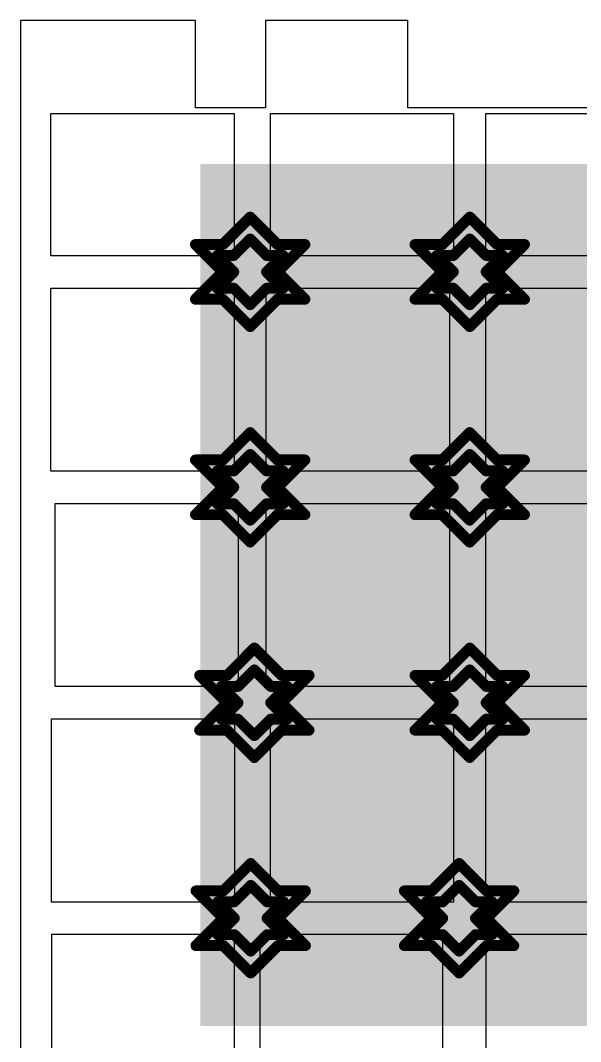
# Model space of a CAD drawing. Header units: millimetres. Extents: x 5 to 399, y 5 to 287.
# Drawn here: x 192.647 to 195.247, y 153.524 to 158.264 of the extents above; entities that cross this region are included whole.
import ezdxf

# ---------------------------------------------------------------- set-up
doc = ezdxf.new("R2010")
doc.units = ezdxf.units.MM
for name, color, linetype in [('DrillDrawing', 1, 'Continuous'), ('TopLayer', 1, 'Continuous'), ('TopPaste', 8, 'Continuous'), ('TopSolder', 216, 'Continuous')]:
    doc.layers.add(name, color=color, linetype=linetype)

# ---------------------------------------------------------------- blocks, each defined once
blk = doc.blocks.new('PQFN_8_MULTI_205')
at = {"layer": 'TopLayer'}
for p, q in [((2.667, 2.586), (-2.667, 2.586)), ((2.667, 1.7732), (2.667, 2.586)), ((2.2606, 1.4478), (2.2606, 1.7732)), ((2.2606, 1.7732), (2.667, 1.7732)), ((2.667, 1.4478), (2.2606, 1.4478)), ((2.667, 0.7874), (2.667, 1.4478)), ((2.2606, -0.508), (2.2606, 0.7874)), ((2.2606, 0.7874), (2.667, 0.7874))]:
    blk.add_line(p, q, dxfattribs=at)
blk.add_solid([(-2, -1.75), (2, -1.75), (-2, 1.75), (2, 1.75)], dxfattribs=at)
at = {"layer": 'TopPaste'}
for p, q in [((-1.575, 2.442), (-2.2352, 2.442)), ((-1.575, 1.592), (-1.575, 2.442)), ((-1.425, 1.592), (-1.425, 2.442)), ((-1.425, 2.442), (-0.575, 2.442)), ((-0.575, 2.442), (-0.575, 1.592)), ((-0.425, 1.575), (-0.425, 2.425)), ((-0.425, 2.425), (0.425, 2.425)), ((0.425, 2.425), (0.425, 1.575)), ((0.575, 1.5944), (0.575, 2.4444)), ((0.575, 2.4444), (1.425, 2.4444)), ((1.425, 2.4444), (1.425, 1.5944)), ((1.575, 1.5944), (1.575, 2.4444)), ((1.575, 2.4444), (2.2352, 2.4444)), ((2.2352, 2.4444), (2.2352, 1.5944)), ((-2.2352, 1.592), (-1.575, 1.592)), ((-0.575, 1.592), (-1.425, 1.592)), ((0.425, 1.575), (-0.425, 1.575)), ((1.425, 1.5944), (0.575, 1.5944)), ((2.2352, 1.5944), (1.575, 1.5944)), ((-1.575, 1.4744), (-2.2352, 1.4744)), ((-1.575, 0.6244), (-1.575, 1.4744)), ((-1.425, 1.425), (-0.575, 1.425)), ((-1.425, 0.575), (-1.425, 1.425)), ((-0.575, 1.425), (-0.575, 0.575)), ((-0.425, 1.4444), (0.425, 1.4444)), ((-0.425, 0.5944), (-0.425, 1.4444)), ((0.425, 1.4444), (0.425, 0.5944)), ((0.575, 1.4444), (1.425, 1.4444)), ((0.575, 0.5944), (0.575, 1.4444)), ((1.425, 1.4444), (1.425, 0.5944)), ((1.575, 0.575), (1.575, 1.425)), ((1.575, 1.425), (2.2352, 1.425)), ((2.2352, 1.425), (2.2352, 0.575)), ((-2.2352, 0.6244), (-1.575, 0.6244)), ((-0.575, 0.575), (-1.425, 0.575)), ((0.425, 0.5944), (-0.425, 0.5944)), ((1.425, 0.5944), (0.575, 0.5944)), ((2.2352, 0.575), (1.575, 0.575)), ((-1.575, 0.425), (-2.2352, 0.425)), ((-1.575, -0.425), (-1.575, 0.425)), ((-1.425, 0.425), (-0.575, 0.425)), ((-1.425, -0.425), (-1.425, 0.425)), ((-0.575, 0.425), (-0.575, -0.425)), ((-0.425, 0.425), (0.425, 0.425)), ((-0.425, -0.425), (-0.425, 0.425)), ((0.425, 0.425), (0.425, -0.425)), ((0.575, 0.425), (1.425, 0.425)), ((0.575, -0.425), (0.575, 0.425)), ((1.425, 0.425), (1.425, -0.425)), ((1.575, -0.425), (1.575, 0.425)), ((1.575, 0.425), (2.2352, 0.425)), ((2.2352, 0.425), (2.2352, -0.425))]:
    blk.add_line(p, q, dxfattribs=at)
at = {"layer": 'TopSolder'}
blk.add_solid([(-2, -1.75), (2, -1.75), (-2, 1.75), (2, 1.75)], dxfattribs=at)

msp = doc.modelspace()

# ---------------------------------------------------------------- linework, layer by layer
at = {"layer": 'DrillDrawing', "const_width": 0.0508}
for points in [[(193.5862, 157.2238), (193.7132, 157.3508)], [(193.7132, 157.3508), (193.8402, 157.2238)], [(194.6056, 157.2238), (194.7326, 157.3508)], [(194.7326, 157.3508), (194.8596, 157.2238)], [(193.637, 157.173), (193.7132, 157.2492)], [(193.7132, 157.2492), (193.7894, 157.173)], [(194.6564, 157.173), (194.7326, 157.2492)], [(194.7326, 157.2492), (194.8088, 157.173)], [(193.4592, 157.2238), (193.5862, 157.0968)], [(193.4592, 157.2238), (193.5862, 157.2238)], [(193.8402, 157.2238), (193.9672, 157.2238)], [(193.8402, 157.0968), (193.9672, 157.2238)], [(194.4786, 157.2238), (194.6056, 157.0968)], [(194.4786, 157.2238), (194.6056, 157.2238)], [(194.8596, 157.2238), (194.9866, 157.2238)], [(194.8596, 157.0968), (194.9866, 157.2238)], [(193.5608, 157.173), (193.637, 157.0968)], [(193.5608, 157.173), (193.637, 157.173)], [(193.7894, 157.173), (193.8656, 157.173)], [(193.7894, 157.0968), (193.8656, 157.173)], [(194.5802, 157.173), (194.6564, 157.0968)], [(194.5802, 157.173), (194.6564, 157.173)], [(194.8088, 157.173), (194.885, 157.173)], [(194.8088, 157.0968), (194.885, 157.173)], [(193.4592, 156.9698), (193.5862, 157.0968)], [(193.5608, 157.0206), (193.637, 157.0968)], [(193.7894, 157.0968), (193.8656, 157.0206)], [(193.8402, 157.0968), (193.9672, 156.9698)], [(194.4786, 156.9698), (194.6056, 157.0968)], [(194.5802, 157.0206), (194.6564, 157.0968)], [(194.8088, 157.0968), (194.885, 157.0206)], [(194.8596, 157.0968), (194.9866, 156.9698)], [(193.5608, 157.0206), (193.637, 157.0206)], [(193.637, 157.0206), (193.7132, 156.9444)], [(193.7132, 156.9444), (193.7894, 157.0206)], [(193.7894, 157.0206), (193.8656, 157.0206)], [(194.5802, 157.0206), (194.6564, 157.0206)], [(194.6564, 157.0206), (194.7326, 156.9444)], [(194.7326, 156.9444), (194.8088, 157.0206)], [(194.8088, 157.0206), (194.885, 157.0206)], [(193.4592, 156.9698), (193.5862, 156.9698)], [(193.5862, 156.9698), (193.7132, 156.8428)], [(193.7132, 156.8428), (193.8402, 156.9698)], [(193.8402, 156.9698), (193.9672, 156.9698)], [(194.4786, 156.9698), (194.6056, 156.9698)], [(194.6056, 156.9698), (194.7326, 156.8428)], [(194.7326, 156.8428), (194.8596, 156.9698)], [(194.8596, 156.9698), (194.9866, 156.9698)], [(193.5862, 156.2238), (193.7132, 156.3508)], [(193.7132, 156.3508), (193.8402, 156.2238)], [(194.6056, 156.2238), (194.7326, 156.3508)], [(194.7326, 156.3508), (194.8596, 156.2238)], [(193.637, 156.173), (193.7132, 156.2492)], [(193.7132, 156.2492), (193.7894, 156.173)], [(194.6564, 156.173), (194.7326, 156.2492)], [(194.7326, 156.2492), (194.8088, 156.173)], [(193.4592, 156.2238), (193.5862, 156.0968)], [(193.4592, 156.2238), (193.5862, 156.2238)], [(193.8402, 156.2238), (193.9672, 156.2238)], [(193.8402, 156.0968), (193.9672, 156.2238)], [(194.4786, 156.2238), (194.6056, 156.0968)], [(194.4786, 156.2238), (194.6056, 156.2238)], [(194.8596, 156.2238), (194.9866, 156.2238)], [(194.8596, 156.0968), (194.9866, 156.2238)], [(193.5608, 156.173), (193.637, 156.0968)], [(193.5608, 156.173), (193.637, 156.173)], [(193.7894, 156.173), (193.8656, 156.173)], [(193.7894, 156.0968), (193.8656, 156.173)], [(194.5802, 156.173), (194.6564, 156.0968)], [(194.5802, 156.173), (194.6564, 156.173)], [(194.8088, 156.173), (194.885, 156.173)], [(194.8088, 156.0968), (194.885, 156.173)], [(193.4592, 155.9698), (193.5862, 156.0968)], [(193.5608, 156.0206), (193.637, 156.0968)], [(193.7894, 156.0968), (193.8656, 156.0206)], [(193.8402, 156.0968), (193.9672, 155.9698)], [(194.4786, 155.9698), (194.6056, 156.0968)], [(194.5802, 156.0206), (194.6564, 156.0968)], [(194.8088, 156.0968), (194.885, 156.0206)], [(194.8596, 156.0968), (194.9866, 155.9698)], [(193.5608, 156.0206), (193.637, 156.0206)], [(193.637, 156.0206), (193.7132, 155.9444)], [(193.7132, 155.9444), (193.7894, 156.0206)], [(193.7894, 156.0206), (193.8656, 156.0206)], [(194.5802, 156.0206), (194.6564, 156.0206)], [(194.6564, 156.0206), (194.7326, 155.9444)], [(194.7326, 155.9444), (194.8088, 156.0206)], [(194.8088, 156.0206), (194.885, 156.0206)], [(193.4592, 155.9698), (193.5862, 155.9698)], [(193.5862, 155.9698), (193.7132, 155.8428)], [(193.7132, 155.8428), (193.8402, 155.9698)], [(193.8402, 155.9698), (193.9672, 155.9698)], [(194.4786, 155.9698), (194.6056, 155.9698)], [(194.6056, 155.9698), (194.7326, 155.8428)], [(194.7326, 155.8428), (194.8596, 155.9698)], [(194.8596, 155.9698), (194.9866, 155.9698)], [(193.6056, 155.2238), (193.7326, 155.3508)], [(193.7326, 155.3508), (193.8596, 155.2238)], [(194.6056, 155.2238), (194.7326, 155.3508)], [(194.7326, 155.3508), (194.8596, 155.2238)], [(193.6564, 155.173), (193.7326, 155.2492)], [(193.7326, 155.2492), (193.8088, 155.173)], [(194.6564, 155.173), (194.7326, 155.2492)], [(194.7326, 155.2492), (194.8088, 155.173)], [(193.4786, 155.2238), (193.6056, 155.0968)], [(193.4786, 155.2238), (193.6056, 155.2238)], [(193.8596, 155.2238), (193.9866, 155.2238)], [(193.8596, 155.0968), (193.9866, 155.2238)], [(194.4786, 155.2238), (194.6056, 155.0968)], [(194.4786, 155.2238), (194.6056, 155.2238)], [(194.8596, 155.2238), (194.9866, 155.2238)], [(194.8596, 155.0968), (194.9866, 155.2238)], [(193.5802, 155.173), (193.6564, 155.0968)], [(193.5802, 155.173), (193.6564, 155.173)], [(193.8088, 155.173), (193.885, 155.173)], [(193.8088, 155.0968), (193.885, 155.173)], [(194.5802, 155.173), (194.6564, 155.0968)], [(194.5802, 155.173), (194.6564, 155.173)], [(194.8088, 155.173), (194.885, 155.173)], [(194.8088, 155.0968), (194.885, 155.173)], [(193.4786, 154.9698), (193.6056, 155.0968)], [(193.5802, 155.0206), (193.6564, 155.0968)], [(193.8088, 155.0968), (193.885, 155.0206)], [(193.8596, 155.0968), (193.9866, 154.9698)], [(194.4786, 154.9698), (194.6056, 155.0968)], [(194.5802, 155.0206), (194.6564, 155.0968)], [(194.8088, 155.0968), (194.885, 155.0206)], [(194.8596, 155.0968), (194.9866, 154.9698)], [(193.5802, 155.0206), (193.6564, 155.0206)], [(193.6564, 155.0206), (193.7326, 154.9444)], [(193.7326, 154.9444), (193.8088, 155.0206)], [(193.8088, 155.0206), (193.885, 155.0206)], [(194.5802, 155.0206), (194.6564, 155.0206)], [(194.6564, 155.0206), (194.7326, 154.9444)], [(194.7326, 154.9444), (194.8088, 155.0206)], [(194.8088, 155.0206), (194.885, 155.0206)], [(193.4786, 154.9698), (193.6056, 154.9698)], [(193.6056, 154.9698), (193.7326, 154.8428)], [(193.7326, 154.8428), (193.8596, 154.9698)], [(193.8596, 154.9698), (193.9866, 154.9698)], [(194.4786, 154.9698), (194.6056, 154.9698)], [(194.6056, 154.9698), (194.7326, 154.8428)], [(194.7326, 154.8428), (194.8596, 154.9698)], [(194.8596, 154.9698), (194.9866, 154.9698)], [(193.5886, 154.2238), (193.7156, 154.3508)], [(193.7156, 154.3508), (193.8426, 154.2238)], [(194.5562, 154.2238), (194.6832, 154.3508)], [(194.6832, 154.3508), (194.8102, 154.2238)], [(193.6394, 154.173), (193.7156, 154.2492)], [(193.7156, 154.2492), (193.7918, 154.173)], [(194.607, 154.173), (194.6832, 154.2492)], [(194.6832, 154.2492), (194.7594, 154.173)], [(193.4616, 154.2238), (193.5886, 154.0968)], [(193.4616, 154.2238), (193.5886, 154.2238)], [(193.8426, 154.2238), (193.9696, 154.2238)], [(193.8426, 154.0968), (193.9696, 154.2238)], [(194.4292, 154.2238), (194.5562, 154.0968)], [(194.4292, 154.2238), (194.5562, 154.2238)], [(194.8102, 154.2238), (194.9372, 154.2238)], [(194.8102, 154.0968), (194.9372, 154.2238)], [(193.5632, 154.173), (193.6394, 154.0968)], [(193.5632, 154.173), (193.6394, 154.173)], [(193.7918, 154.173), (193.868, 154.173)], [(193.7918, 154.0968), (193.868, 154.173)], [(194.5308, 154.173), (194.607, 154.0968)], [(194.5308, 154.173), (194.607, 154.173)], [(194.7594, 154.173), (194.8356, 154.173)], [(194.7594, 154.0968), (194.8356, 154.173)], [(193.4616, 153.9698), (193.5886, 154.0968)], [(193.5632, 154.0206), (193.6394, 154.0968)], [(193.7918, 154.0968), (193.868, 154.0206)], [(193.8426, 154.0968), (193.9696, 153.9698)], [(194.4292, 153.9698), (194.5562, 154.0968)], [(194.5308, 154.0206), (194.607, 154.0968)], [(194.7594, 154.0968), (194.8356, 154.0206)], [(194.8102, 154.0968), (194.9372, 153.9698)], [(193.5632, 154.0206), (193.6394, 154.0206)], [(193.6394, 154.0206), (193.7156, 153.9444)], [(193.7156, 153.9444), (193.7918, 154.0206)], [(193.7918, 154.0206), (193.868, 154.0206)], [(194.5308, 154.0206), (194.607, 154.0206)], [(194.607, 154.0206), (194.6832, 153.9444)], [(194.6832, 153.9444), (194.7594, 154.0206)], [(194.7594, 154.0206), (194.8356, 154.0206)], [(193.4616, 153.9698), (193.5886, 153.9698)], [(193.5886, 153.9698), (193.7156, 153.8428)], [(193.7156, 153.8428), (193.8426, 153.9698)], [(193.8426, 153.9698), (193.9696, 153.9698)], [(194.4292, 153.9698), (194.5562, 153.9698)], [(194.5562, 153.9698), (194.6832, 153.8428)], [(194.6832, 153.8428), (194.8102, 153.9698)], [(194.8102, 153.9698), (194.9372, 153.9698)]]:
    msp.add_lwpolyline(points, dxfattribs=at)
at = {"layer": 'DrillDrawing', "const_width": 0.0254}
for points in [[(193.7005, 157.3508, 1), (193.7259, 157.3508, 1)], [(193.7005, 157.3508, 1), (193.7259, 157.3508, 1)], [(194.7199, 157.3508, 1), (194.7453, 157.3508, 1)], [(194.7199, 157.3508, 1), (194.7453, 157.3508, 1)], [(193.7005, 157.2492, 1), (193.7259, 157.2492, 1)], [(193.7005, 157.2492, 1), (193.7259, 157.2492, 1)], [(194.7199, 157.2492, 1), (194.7453, 157.2492, 1)], [(194.7199, 157.2492, 1), (194.7453, 157.2492, 1)], [(193.4465, 157.2238, 1), (193.4719, 157.2238, 1)], [(193.4465, 157.2238, 1), (193.4719, 157.2238, 1)], [(193.5735, 157.2238, 1), (193.5989, 157.2238, 1)], [(193.5735, 157.2238, 1), (193.5989, 157.2238, 1)], [(193.8275, 157.2238, 1), (193.8529, 157.2238, 1)], [(193.8275, 157.2238, 1), (193.8529, 157.2238, 1)], [(193.9545, 157.2238, 1), (193.9799, 157.2238, 1)], [(193.9545, 157.2238, 1), (193.9799, 157.2238, 1)], [(194.4659, 157.2238, 1), (194.4913, 157.2238, 1)], [(194.4659, 157.2238, 1), (194.4913, 157.2238, 1)], [(194.5929, 157.2238, 1), (194.6183, 157.2238, 1)], [(194.5929, 157.2238, 1), (194.6183, 157.2238, 1)], [(194.8469, 157.2238, 1), (194.8723, 157.2238, 1)], [(194.8469, 157.2238, 1), (194.8723, 157.2238, 1)], [(194.9739, 157.2238, 1), (194.9993, 157.2238, 1)], [(194.9739, 157.2238, 1), (194.9993, 157.2238, 1)], [(193.5481, 157.173, 1), (193.5735, 157.173, 1)], [(193.5481, 157.173, 1), (193.5735, 157.173, 1)], [(193.6243, 157.173, 1), (193.6497, 157.173, 1)], [(193.6243, 157.173, 1), (193.6497, 157.173, 1)], [(193.7767, 157.173, 1), (193.8021, 157.173, 1)], [(193.7767, 157.173, 1), (193.8021, 157.173, 1)], [(193.8529, 157.173, 1), (193.8783, 157.173, 1)], [(193.8529, 157.173, 1), (193.8783, 157.173, 1)], [(194.5675, 157.173, 1), (194.5929, 157.173, 1)], [(194.5675, 157.173, 1), (194.5929, 157.173, 1)], [(194.6437, 157.173, 1), (194.6691, 157.173, 1)], [(194.6437, 157.173, 1), (194.6691, 157.173, 1)], [(194.7961, 157.173, 1), (194.8215, 157.173, 1)], [(194.7961, 157.173, 1), (194.8215, 157.173, 1)], [(194.8723, 157.173, 1), (194.8977, 157.173, 1)], [(194.8723, 157.173, 1), (194.8977, 157.173, 1)], [(193.5735, 157.0968, 1), (193.5989, 157.0968, 1)], [(193.5735, 157.0968, 1), (193.5989, 157.0968, 1)], [(193.6243, 157.0968, 1), (193.6497, 157.0968, 1)], [(193.6243, 157.0968, 1), (193.6497, 157.0968, 1)], [(193.7767, 157.0968, 1), (193.8021, 157.0968, 1)], [(193.7767, 157.0968, 1), (193.8021, 157.0968, 1)], [(193.8275, 157.0968, 1), (193.8529, 157.0968, 1)], [(193.8275, 157.0968, 1), (193.8529, 157.0968, 1)], [(194.5929, 157.0968, 1), (194.6183, 157.0968, 1)], [(194.5929, 157.0968, 1), (194.6183, 157.0968, 1)], [(194.6437, 157.0968, 1), (194.6691, 157.0968, 1)], [(194.6437, 157.0968, 1), (194.6691, 157.0968, 1)], [(194.7961, 157.0968, 1), (194.8215, 157.0968, 1)], [(194.7961, 157.0968, 1), (194.8215, 157.0968, 1)], [(194.8469, 157.0968, 1), (194.8723, 157.0968, 1)], [(194.8469, 157.0968, 1), (194.8723, 157.0968, 1)], [(193.5481, 157.0206, 1), (193.5735, 157.0206, 1)], [(193.5481, 157.0206, 1), (193.5735, 157.0206, 1)], [(193.6243, 157.0206, 1), (193.6497, 157.0206, 1)], [(193.6243, 157.0206, 1), (193.6497, 157.0206, 1)], [(193.7767, 157.0206, 1), (193.8021, 157.0206, 1)], [(193.7767, 157.0206, 1), (193.8021, 157.0206, 1)], [(193.8529, 157.0206, 1), (193.8783, 157.0206, 1)], [(193.8529, 157.0206, 1), (193.8783, 157.0206, 1)], [(194.5675, 157.0206, 1), (194.5929, 157.0206, 1)], [(194.5675, 157.0206, 1), (194.5929, 157.0206, 1)], [(194.6437, 157.0206, 1), (194.6691, 157.0206, 1)], [(194.6437, 157.0206, 1), (194.6691, 157.0206, 1)], [(194.7961, 157.0206, 1), (194.8215, 157.0206, 1)], [(194.7961, 157.0206, 1), (194.8215, 157.0206, 1)], [(194.8723, 157.0206, 1), (194.8977, 157.0206, 1)], [(194.8723, 157.0206, 1), (194.8977, 157.0206, 1)], [(193.4465, 156.9698, 1), (193.4719, 156.9698, 1)], [(193.4465, 156.9698, 1), (193.4719, 156.9698, 1)], [(193.5735, 156.9698, 1), (193.5989, 156.9698, 1)], [(193.5735, 156.9698, 1), (193.5989, 156.9698, 1)], [(193.7005, 156.9444, 1), (193.7259, 156.9444, 1)], [(193.7005, 156.9444, 1), (193.7259, 156.9444, 1)], [(193.8275, 156.9698, 1), (193.8529, 156.9698, 1)], [(193.8275, 156.9698, 1), (193.8529, 156.9698, 1)], [(193.9545, 156.9698, 1), (193.9799, 156.9698, 1)], [(193.9545, 156.9698, 1), (193.9799, 156.9698, 1)], [(194.4659, 156.9698, 1), (194.4913, 156.9698, 1)], [(194.4659, 156.9698, 1), (194.4913, 156.9698, 1)], [(194.5929, 156.9698, 1), (194.6183, 156.9698, 1)], [(194.5929, 156.9698, 1), (194.6183, 156.9698, 1)], [(194.7199, 156.9444, 1), (194.7453, 156.9444, 1)], [(194.7199, 156.9444, 1), (194.7453, 156.9444, 1)], [(194.8469, 156.9698, 1), (194.8723, 156.9698, 1)], [(194.8469, 156.9698, 1), (194.8723, 156.9698, 1)], [(194.9739, 156.9698, 1), (194.9993, 156.9698, 1)], [(194.9739, 156.9698, 1), (194.9993, 156.9698, 1)], [(193.7005, 156.8428, 1), (193.7259, 156.8428, 1)], [(193.7005, 156.8428, 1), (193.7259, 156.8428, 1)], [(194.7199, 156.8428, 1), (194.7453, 156.8428, 1)], [(194.7199, 156.8428, 1), (194.7453, 156.8428, 1)], [(193.7005, 156.3508, 1), (193.7259, 156.3508, 1)], [(193.7005, 156.3508, 1), (193.7259, 156.3508, 1)], [(194.7199, 156.3508, 1), (194.7453, 156.3508, 1)], [(194.7199, 156.3508, 1), (194.7453, 156.3508, 1)], [(193.7005, 156.2492, 1), (193.7259, 156.2492, 1)], [(193.7005, 156.2492, 1), (193.7259, 156.2492, 1)], [(194.7199, 156.2492, 1), (194.7453, 156.2492, 1)], [(194.7199, 156.2492, 1), (194.7453, 156.2492, 1)], [(193.4465, 156.2238, 1), (193.4719, 156.2238, 1)], [(193.4465, 156.2238, 1), (193.4719, 156.2238, 1)], [(193.5735, 156.2238, 1), (193.5989, 156.2238, 1)], [(193.5735, 156.2238, 1), (193.5989, 156.2238, 1)], [(193.8275, 156.2238, 1), (193.8529, 156.2238, 1)], [(193.8275, 156.2238, 1), (193.8529, 156.2238, 1)], [(193.9545, 156.2238, 1), (193.9799, 156.2238, 1)], [(193.9545, 156.2238, 1), (193.9799, 156.2238, 1)], [(194.4659, 156.2238, 1), (194.4913, 156.2238, 1)], [(194.4659, 156.2238, 1), (194.4913, 156.2238, 1)], [(194.5929, 156.2238, 1), (194.6183, 156.2238, 1)], [(194.5929, 156.2238, 1), (194.6183, 156.2238, 1)], [(194.8469, 156.2238, 1), (194.8723, 156.2238, 1)], [(194.8469, 156.2238, 1), (194.8723, 156.2238, 1)], [(194.9739, 156.2238, 1), (194.9993, 156.2238, 1)], [(194.9739, 156.2238, 1), (194.9993, 156.2238, 1)], [(193.5481, 156.173, 1), (193.5735, 156.173, 1)], [(193.5481, 156.173, 1), (193.5735, 156.173, 1)], [(193.6243, 156.173, 1), (193.6497, 156.173, 1)], [(193.6243, 156.173, 1), (193.6497, 156.173, 1)], [(193.7767, 156.173, 1), (193.8021, 156.173, 1)], [(193.7767, 156.173, 1), (193.8021, 156.173, 1)], [(193.8529, 156.173, 1), (193.8783, 156.173, 1)], [(193.8529, 156.173, 1), (193.8783, 156.173, 1)], [(194.5675, 156.173, 1), (194.5929, 156.173, 1)], [(194.5675, 156.173, 1), (194.5929, 156.173, 1)], [(194.6437, 156.173, 1), (194.6691, 156.173, 1)], [(194.6437, 156.173, 1), (194.6691, 156.173, 1)], [(194.7961, 156.173, 1), (194.8215, 156.173, 1)], [(194.7961, 156.173, 1), (194.8215, 156.173, 1)], [(194.8723, 156.173, 1), (194.8977, 156.173, 1)], [(194.8723, 156.173, 1), (194.8977, 156.173, 1)], [(193.5735, 156.0968, 1), (193.5989, 156.0968, 1)], [(193.5735, 156.0968, 1), (193.5989, 156.0968, 1)], [(193.6243, 156.0968, 1), (193.6497, 156.0968, 1)], [(193.6243, 156.0968, 1), (193.6497, 156.0968, 1)], [(193.7767, 156.0968, 1), (193.8021, 156.0968, 1)], [(193.7767, 156.0968, 1), (193.8021, 156.0968, 1)], [(193.8275, 156.0968, 1), (193.8529, 156.0968, 1)], [(193.8275, 156.0968, 1), (193.8529, 156.0968, 1)], [(194.5929, 156.0968, 1), (194.6183, 156.0968, 1)], [(194.5929, 156.0968, 1), (194.6183, 156.0968, 1)], [(194.6437, 156.0968, 1), (194.6691, 156.0968, 1)], [(194.6437, 156.0968, 1), (194.6691, 156.0968, 1)], [(194.7961, 156.0968, 1), (194.8215, 156.0968, 1)], [(194.7961, 156.0968, 1), (194.8215, 156.0968, 1)], [(194.8469, 156.0968, 1), (194.8723, 156.0968, 1)], [(194.8469, 156.0968, 1), (194.8723, 156.0968, 1)], [(193.5481, 156.0206, 1), (193.5735, 156.0206, 1)], [(193.5481, 156.0206, 1), (193.5735, 156.0206, 1)], [(193.6243, 156.0206, 1), (193.6497, 156.0206, 1)], [(193.6243, 156.0206, 1), (193.6497, 156.0206, 1)], [(193.7767, 156.0206, 1), (193.8021, 156.0206, 1)], [(193.7767, 156.0206, 1), (193.8021, 156.0206, 1)], [(193.8529, 156.0206, 1), (193.8783, 156.0206, 1)], [(193.8529, 156.0206, 1), (193.8783, 156.0206, 1)], [(194.5675, 156.0206, 1), (194.5929, 156.0206, 1)], [(194.5675, 156.0206, 1), (194.5929, 156.0206, 1)], [(194.6437, 156.0206, 1), (194.6691, 156.0206, 1)], [(194.6437, 156.0206, 1), (194.6691, 156.0206, 1)], [(194.7961, 156.0206, 1), (194.8215, 156.0206, 1)], [(194.7961, 156.0206, 1), (194.8215, 156.0206, 1)], [(194.8723, 156.0206, 1), (194.8977, 156.0206, 1)], [(194.8723, 156.0206, 1), (194.8977, 156.0206, 1)], [(193.4465, 155.9698, 1), (193.4719, 155.9698, 1)], [(193.4465, 155.9698, 1), (193.4719, 155.9698, 1)], [(193.5735, 155.9698, 1), (193.5989, 155.9698, 1)], [(193.5735, 155.9698, 1), (193.5989, 155.9698, 1)], [(193.8275, 155.9698, 1), (193.8529, 155.9698, 1)], [(193.8275, 155.9698, 1), (193.8529, 155.9698, 1)], [(193.9545, 155.9698, 1), (193.9799, 155.9698, 1)], [(193.9545, 155.9698, 1), (193.9799, 155.9698, 1)], [(194.4659, 155.9698, 1), (194.4913, 155.9698, 1)], [(194.4659, 155.9698, 1), (194.4913, 155.9698, 1)], [(194.5929, 155.9698, 1), (194.6183, 155.9698, 1)], [(194.5929, 155.9698, 1), (194.6183, 155.9698, 1)], [(194.8469, 155.9698, 1), (194.8723, 155.9698, 1)], [(194.8469, 155.9698, 1), (194.8723, 155.9698, 1)], [(194.9739, 155.9698, 1), (194.9993, 155.9698, 1)], [(194.9739, 155.9698, 1), (194.9993, 155.9698, 1)], [(193.7005, 155.9444, 1), (193.7259, 155.9444, 1)], [(193.7005, 155.9444, 1), (193.7259, 155.9444, 1)], [(194.7199, 155.9444, 1), (194.7453, 155.9444, 1)], [(194.7199, 155.9444, 1), (194.7453, 155.9444, 1)], [(193.7005, 155.8428, 1), (193.7259, 155.8428, 1)], [(193.7005, 155.8428, 1), (193.7259, 155.8428, 1)], [(194.7199, 155.8428, 1), (194.7453, 155.8428, 1)], [(194.7199, 155.8428, 1), (194.7453, 155.8428, 1)], [(193.7199, 155.3508, 1), (193.7453, 155.3508, 1)], [(193.7199, 155.3508, 1), (193.7453, 155.3508, 1)], [(194.7199, 155.3508, 1), (194.7453, 155.3508, 1)], [(194.7199, 155.3508, 1), (194.7453, 155.3508, 1)], [(193.7199, 155.2492, 1), (193.7453, 155.2492, 1)], [(193.7199, 155.2492, 1), (193.7453, 155.2492, 1)], [(194.7199, 155.2492, 1), (194.7453, 155.2492, 1)], [(194.7199, 155.2492, 1), (194.7453, 155.2492, 1)], [(193.4659, 155.2238, 1), (193.4913, 155.2238, 1)], [(193.4659, 155.2238, 1), (193.4913, 155.2238, 1)], [(193.5929, 155.2238, 1), (193.6183, 155.2238, 1)], [(193.5929, 155.2238, 1), (193.6183, 155.2238, 1)], [(193.8469, 155.2238, 1), (193.8723, 155.2238, 1)], [(193.8469, 155.2238, 1), (193.8723, 155.2238, 1)], [(193.9739, 155.2238, 1), (193.9993, 155.2238, 1)], [(193.9739, 155.2238, 1), (193.9993, 155.2238, 1)], [(194.4659, 155.2238, 1), (194.4913, 155.2238, 1)], [(194.4659, 155.2238, 1), (194.4913, 155.2238, 1)], [(194.5929, 155.2238, 1), (194.6183, 155.2238, 1)], [(194.5929, 155.2238, 1), (194.6183, 155.2238, 1)], [(194.8469, 155.2238, 1), (194.8723, 155.2238, 1)], [(194.8469, 155.2238, 1), (194.8723, 155.2238, 1)], [(194.9739, 155.2238, 1), (194.9993, 155.2238, 1)], [(194.9739, 155.2238, 1), (194.9993, 155.2238, 1)], [(193.5675, 155.173, 1), (193.5929, 155.173, 1)], [(193.5675, 155.173, 1), (193.5929, 155.173, 1)], [(193.6437, 155.173, 1), (193.6691, 155.173, 1)], [(193.6437, 155.173, 1), (193.6691, 155.173, 1)], [(193.7961, 155.173, 1), (193.8215, 155.173, 1)], [(193.7961, 155.173, 1), (193.8215, 155.173, 1)], [(193.8723, 155.173, 1), (193.8977, 155.173, 1)], [(193.8723, 155.173, 1), (193.8977, 155.173, 1)], [(194.5675, 155.173, 1), (194.5929, 155.173, 1)], [(194.5675, 155.173, 1), (194.5929, 155.173, 1)], [(194.6437, 155.173, 1), (194.6691, 155.173, 1)], [(194.6437, 155.173, 1), (194.6691, 155.173, 1)], [(194.7961, 155.173, 1), (194.8215, 155.173, 1)], [(194.7961, 155.173, 1), (194.8215, 155.173, 1)], [(194.8723, 155.173, 1), (194.8977, 155.173, 1)], [(194.8723, 155.173, 1), (194.8977, 155.173, 1)], [(193.5929, 155.0968, 1), (193.6183, 155.0968, 1)], [(193.5929, 155.0968, 1), (193.6183, 155.0968, 1)], [(193.6437, 155.0968, 1), (193.6691, 155.0968, 1)], [(193.6437, 155.0968, 1), (193.6691, 155.0968, 1)], [(193.7961, 155.0968, 1), (193.8215, 155.0968, 1)], [(193.7961, 155.0968, 1), (193.8215, 155.0968, 1)], [(193.8469, 155.0968, 1), (193.8723, 155.0968, 1)], [(193.8469, 155.0968, 1), (193.8723, 155.0968, 1)], [(194.5929, 155.0968, 1), (194.6183, 155.0968, 1)], [(194.5929, 155.0968, 1), (194.6183, 155.0968, 1)], [(194.6437, 155.0968, 1), (194.6691, 155.0968, 1)], [(194.6437, 155.0968, 1), (194.6691, 155.0968, 1)], [(194.7961, 155.0968, 1), (194.8215, 155.0968, 1)], [(194.7961, 155.0968, 1), (194.8215, 155.0968, 1)], [(194.8469, 155.0968, 1), (194.8723, 155.0968, 1)], [(194.8469, 155.0968, 1), (194.8723, 155.0968, 1)], [(193.5675, 155.0206, 1), (193.5929, 155.0206, 1)], [(193.5675, 155.0206, 1), (193.5929, 155.0206, 1)], [(193.6437, 155.0206, 1), (193.6691, 155.0206, 1)], [(193.6437, 155.0206, 1), (193.6691, 155.0206, 1)], [(193.7961, 155.0206, 1), (193.8215, 155.0206, 1)], [(193.7961, 155.0206, 1), (193.8215, 155.0206, 1)], [(193.8723, 155.0206, 1), (193.8977, 155.0206, 1)], [(193.8723, 155.0206, 1), (193.8977, 155.0206, 1)], [(194.5675, 155.0206, 1), (194.5929, 155.0206, 1)], [(194.5675, 155.0206, 1), (194.5929, 155.0206, 1)], [(194.6437, 155.0206, 1), (194.6691, 155.0206, 1)], [(194.6437, 155.0206, 1), (194.6691, 155.0206, 1)], [(194.7961, 155.0206, 1), (194.8215, 155.0206, 1)], [(194.7961, 155.0206, 1), (194.8215, 155.0206, 1)], [(194.8723, 155.0206, 1), (194.8977, 155.0206, 1)], [(194.8723, 155.0206, 1), (194.8977, 155.0206, 1)], [(193.4659, 154.9698, 1), (193.4913, 154.9698, 1)], [(193.4659, 154.9698, 1), (193.4913, 154.9698, 1)], [(193.5929, 154.9698, 1), (193.6183, 154.9698, 1)], [(193.5929, 154.9698, 1), (193.6183, 154.9698, 1)], [(193.8469, 154.9698, 1), (193.8723, 154.9698, 1)], [(193.8469, 154.9698, 1), (193.8723, 154.9698, 1)], [(193.9739, 154.9698, 1), (193.9993, 154.9698, 1)], [(193.9739, 154.9698, 1), (193.9993, 154.9698, 1)], [(194.4659, 154.9698, 1), (194.4913, 154.9698, 1)], [(194.4659, 154.9698, 1), (194.4913, 154.9698, 1)], [(194.5929, 154.9698, 1), (194.6183, 154.9698, 1)], [(194.5929, 154.9698, 1), (194.6183, 154.9698, 1)], [(194.8469, 154.9698, 1), (194.8723, 154.9698, 1)], [(194.8469, 154.9698, 1), (194.8723, 154.9698, 1)], [(194.9739, 154.9698, 1), (194.9993, 154.9698, 1)], [(194.9739, 154.9698, 1), (194.9993, 154.9698, 1)], [(193.7199, 154.9444, 1), (193.7453, 154.9444, 1)], [(193.7199, 154.9444, 1), (193.7453, 154.9444, 1)], [(194.7199, 154.9444, 1), (194.7453, 154.9444, 1)], [(194.7199, 154.9444, 1), (194.7453, 154.9444, 1)], [(193.7199, 154.8428, 1), (193.7453, 154.8428, 1)], [(193.7199, 154.8428, 1), (193.7453, 154.8428, 1)], [(194.7199, 154.8428, 1), (194.7453, 154.8428, 1)], [(194.7199, 154.8428, 1), (194.7453, 154.8428, 1)], [(193.7029, 154.3508, 1), (193.7283, 154.3508, 1)], [(193.7029, 154.3508, 1), (193.7283, 154.3508, 1)], [(194.6705, 154.3508, 1), (194.6959, 154.3508, 1)], [(194.6705, 154.3508, 1), (194.6959, 154.3508, 1)], [(193.7029, 154.2492, 1), (193.7283, 154.2492, 1)], [(193.7029, 154.2492, 1), (193.7283, 154.2492, 1)], [(194.6705, 154.2492, 1), (194.6959, 154.2492, 1)], [(194.6705, 154.2492, 1), (194.6959, 154.2492, 1)], [(193.4489, 154.2238, 1), (193.4743, 154.2238, 1)], [(193.4489, 154.2238, 1), (193.4743, 154.2238, 1)], [(193.5759, 154.2238, 1), (193.6013, 154.2238, 1)], [(193.5759, 154.2238, 1), (193.6013, 154.2238, 1)], [(193.8299, 154.2238, 1), (193.8553, 154.2238, 1)], [(193.8299, 154.2238, 1), (193.8553, 154.2238, 1)], [(193.9569, 154.2238, 1), (193.9823, 154.2238, 1)], [(193.9569, 154.2238, 1), (193.9823, 154.2238, 1)], [(194.4165, 154.2238, 1), (194.4419, 154.2238, 1)], [(194.4165, 154.2238, 1), (194.4419, 154.2238, 1)], [(194.5435, 154.2238, 1), (194.5689, 154.2238, 1)], [(194.5435, 154.2238, 1), (194.5689, 154.2238, 1)], [(194.7975, 154.2238, 1), (194.8229, 154.2238, 1)], [(194.7975, 154.2238, 1), (194.8229, 154.2238, 1)], [(194.9245, 154.2238, 1), (194.9499, 154.2238, 1)], [(194.9245, 154.2238, 1), (194.9499, 154.2238, 1)], [(193.5505, 154.173, 1), (193.5759, 154.173, 1)], [(193.5505, 154.173, 1), (193.5759, 154.173, 1)], [(193.6267, 154.173, 1), (193.6521, 154.173, 1)], [(193.6267, 154.173, 1), (193.6521, 154.173, 1)], [(193.7791, 154.173, 1), (193.8045, 154.173, 1)], [(193.7791, 154.173, 1), (193.8045, 154.173, 1)], [(193.8553, 154.173, 1), (193.8807, 154.173, 1)], [(193.8553, 154.173, 1), (193.8807, 154.173, 1)], [(194.5181, 154.173, 1), (194.5435, 154.173, 1)], [(194.5181, 154.173, 1), (194.5435, 154.173, 1)], [(194.5943, 154.173, 1), (194.6197, 154.173, 1)], [(194.5943, 154.173, 1), (194.6197, 154.173, 1)], [(194.7467, 154.173, 1), (194.7721, 154.173, 1)], [(194.7467, 154.173, 1), (194.7721, 154.173, 1)], [(194.8229, 154.173, 1), (194.8483, 154.173, 1)], [(194.8229, 154.173, 1), (194.8483, 154.173, 1)], [(193.5759, 154.0968, 1), (193.6013, 154.0968, 1)], [(193.5759, 154.0968, 1), (193.6013, 154.0968, 1)], [(193.6267, 154.0968, 1), (193.6521, 154.0968, 1)], [(193.6267, 154.0968, 1), (193.6521, 154.0968, 1)], [(193.7791, 154.0968, 1), (193.8045, 154.0968, 1)], [(193.7791, 154.0968, 1), (193.8045, 154.0968, 1)], [(193.8299, 154.0968, 1), (193.8553, 154.0968, 1)], [(193.8299, 154.0968, 1), (193.8553, 154.0968, 1)], [(194.5435, 154.0968, 1), (194.5689, 154.0968, 1)], [(194.5435, 154.0968, 1), (194.5689, 154.0968, 1)], [(194.5943, 154.0968, 1), (194.6197, 154.0968, 1)], [(194.5943, 154.0968, 1), (194.6197, 154.0968, 1)], [(194.7467, 154.0968, 1), (194.7721, 154.0968, 1)], [(194.7467, 154.0968, 1), (194.7721, 154.0968, 1)], [(194.7975, 154.0968, 1), (194.8229, 154.0968, 1)], [(194.7975, 154.0968, 1), (194.8229, 154.0968, 1)], [(193.5505, 154.0206, 1), (193.5759, 154.0206, 1)], [(193.5505, 154.0206, 1), (193.5759, 154.0206, 1)], [(193.6267, 154.0206, 1), (193.6521, 154.0206, 1)], [(193.6267, 154.0206, 1), (193.6521, 154.0206, 1)], [(193.7791, 154.0206, 1), (193.8045, 154.0206, 1)], [(193.7791, 154.0206, 1), (193.8045, 154.0206, 1)], [(193.8553, 154.0206, 1), (193.8807, 154.0206, 1)], [(193.8553, 154.0206, 1), (193.8807, 154.0206, 1)], [(194.5181, 154.0206, 1), (194.5435, 154.0206, 1)], [(194.5181, 154.0206, 1), (194.5435, 154.0206, 1)], [(194.5943, 154.0206, 1), (194.6197, 154.0206, 1)], [(194.5943, 154.0206, 1), (194.6197, 154.0206, 1)], [(194.7467, 154.0206, 1), (194.7721, 154.0206, 1)], [(194.7467, 154.0206, 1), (194.7721, 154.0206, 1)], [(194.8229, 154.0206, 1), (194.8483, 154.0206, 1)], [(194.8229, 154.0206, 1), (194.8483, 154.0206, 1)], [(193.4489, 153.9698, 1), (193.4743, 153.9698, 1)], [(193.4489, 153.9698, 1), (193.4743, 153.9698, 1)], [(193.5759, 153.9698, 1), (193.6013, 153.9698, 1)], [(193.5759, 153.9698, 1), (193.6013, 153.9698, 1)], [(193.8299, 153.9698, 1), (193.8553, 153.9698, 1)], [(193.8299, 153.9698, 1), (193.8553, 153.9698, 1)], [(193.9569, 153.9698, 1), (193.9823, 153.9698, 1)], [(193.9569, 153.9698, 1), (193.9823, 153.9698, 1)], [(194.4165, 153.9698, 1), (194.4419, 153.9698, 1)], [(194.4165, 153.9698, 1), (194.4419, 153.9698, 1)], [(194.5435, 153.9698, 1), (194.5689, 153.9698, 1)], [(194.5435, 153.9698, 1), (194.5689, 153.9698, 1)], [(194.7975, 153.9698, 1), (194.8229, 153.9698, 1)], [(194.7975, 153.9698, 1), (194.8229, 153.9698, 1)], [(194.9245, 153.9698, 1), (194.9499, 153.9698, 1)], [(194.9245, 153.9698, 1), (194.9499, 153.9698, 1)], [(193.7029, 153.9444, 1), (193.7283, 153.9444, 1)], [(193.7029, 153.9444, 1), (193.7283, 153.9444, 1)], [(194.6705, 153.9444, 1), (194.6959, 153.9444, 1)], [(194.6705, 153.9444, 1), (194.6959, 153.9444, 1)], [(193.7029, 153.8428, 1), (193.7283, 153.8428, 1)], [(193.7029, 153.8428, 1), (193.7283, 153.8428, 1)], [(194.6705, 153.8428, 1), (194.6959, 153.8428, 1)], [(194.6705, 153.8428, 1), (194.6959, 153.8428, 1)]]:
    msp.add_lwpolyline(points, format="xyb", close=True, dxfattribs=at)

# ---------------------------------------------------------------- block references
at = {"rotation": 90}
msp.add_blockref('PQFN_8_MULTI_205', (195.2326, 155.5968), dxfattribs=at)

doc.saveas('drawing.dxf')
